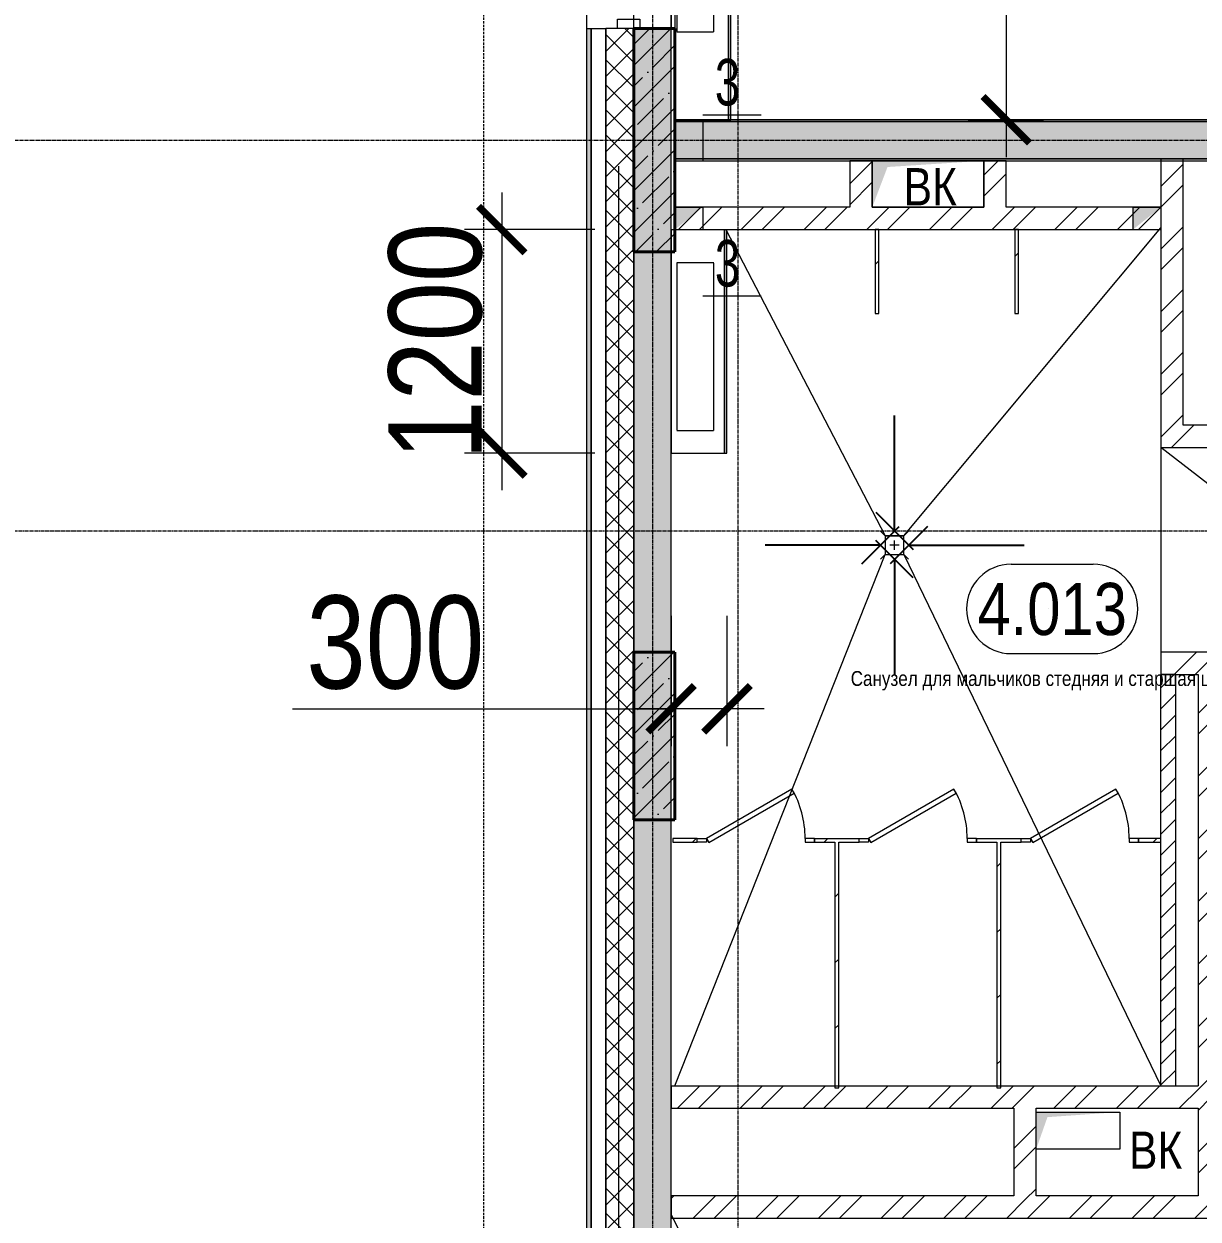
# Model space of a CAD drawing. Header units: millimetres. Extents: x -231292 to 573618, y -153144 to 564035.
# Drawn here: x 92653 to 98959, y 381707 to 388127 of the extents above; entities that cross this region are included whole.
import ezdxf
from ezdxf.enums import TextEntityAlignment as Align

# ---------------------------------------------------------------- set-up
doc = ezdxf.new("R2010")
doc.units = ezdxf.units.MM
for name, pattern in [('CENTER2', [28.575, 19.05, -3.175, 3.175, -3.175]), ('DASHED', [19.05, 12.7, -6.35]), ('HIDDEN2', [4.7625, 3.175, -1.5875])]:
    doc.linetypes.add(name, pattern=pattern)
doc.layers.get('0').update_dxf_attribs({"color": 250})
doc.layers.get('Defpoints').update_dxf_attribs({"color": 250})
for name, color, linetype, lineweight in [('A-Wall_Материал_Газоблок_Контур', 250, 'Continuous', 0), ('АР_Area', 250, 'Continuous', 5), ('АР_Колонны', 250, 'Continuous', 35), ('АР_Мебель', 250, 'Continuous', 5), ('АР_Окна', 250, 'Continuous', 5), ('АР_Отв. марка', 250, 'Continuous', 9), ('АР_Отопительные приборы', 250, 'HIDDEN2', 0), ('АР_Размеры обшивки', 250, 'Continuous', 5), ('АР_Стены ГКЛ', 250, 'Continuous', 15), ('АР_Стены ЖБ', 250, 'Continuous', 35), ('АР_Стены кирпич', 250, 'Continuous', 20), ('АР_Стены ПЕНОблок', 250, 'Continuous', 20), ('АР_Тонкая', 250, 'Continuous', 5), ('АР_Утеплитель', 250, 'Continuous', 0), ('АР_Штриховка', 250, 'Continuous', 0), ('ВК_Шахты', 5, 'Continuous', 9), ('Двери кабины', 250, 'Continuous', 0), ('Зашивка радиаторов тип 1 (фанера и МДФ)', 250, 'Continuous', 0), ('Зашивка радиаторов тип 9 (до потолка_ облиц плитка)', 250, 'Continuous', 0), ('КМ_Фахверки', 250, 'Continuous', 80), ('ОВ_Отопление', 250, 'Continuous', 0), ('РД_Оси_100', 250, 'Continuous', 0), ('РД_Разуклонка к трапам', 124, 'Continuous', 0)]:
    doc.layers.add(name, color=color, linetype=linetype, lineweight=lineweight)
doc.layers.add('АР_Делит', color=250, linetype='Continuous', lineweight=0, plot=False)
doc.styles.add('Arial0', font='arial.ttf')
doc.styles.add('style1', font='ARIALN.TTF')
doc.dimstyles.new('Dim200_ареал', dxfattribs={"dimscale": 100, "dimtxt": 5, "dimasz": 2.5, "dimexe": 2, "dimexo": 2, "dimgap": 1, "dimtad": 1, "dimzin": 12, "dimdsep": 46, "dimtxsty": 'style1', "dimblk": 'ARCHTICK', "dimcen": 3, "dimdle": 2, "dimclrd": 256, "dimclre": 256, "dimaunit": 1, "dimadec": 0, "dimazin": 3, "dimtfac": 1, "dimtmove": 1, "dimatfit": 3, "dimldrblk": 'OPEN30', "dimfxl": 5, "dimfxlon": 1, "dimtolj": 1, "dimtzin": 0, "dimlwd": 9, "dimlwe": 9, "dimarcsym": 0})
doc.dimstyles.new('scale_100', dxfattribs={"dimtxt": 200, "dimasz": 125, "dimexe": 60, "dimexo": 100, "dimgap": 30, "dimtad": 1, "dimdec": 0, "dimdsep": 46, "dimtxsty": 'style1', "dimblk": 'OBLIQUE', "dimcen": 150, "dimdle": 60, "dimclrd": 256, "dimclre": 256, "dimclrt": 256, "dimadec": 0, "dimazin": 0, "dimtfac": 1, "dimtdec": 0, "dimtmove": 1, "dimatfit": 3, "dimldrblk": 'OBLIQUE', "dimfxl": 1, "dimtolj": 1, "dimtzin": 0, "dimarcsym": 0})
pattern_1 = [(45, (50428.77, 366201.75), (-168.3798, 168.3798), []), (45, (50541.02, 366201.75), (-168.3798, 168.3798), [])]
pattern_2 = [(45, (50428.77, 366201.75), (-168.3798, 168.3798), []), (45, (50541.02, 366201.75), (-168.3798, 168.3798), [])]
pattern_3 = [(45, (50428.77, 366201.75), (-168.3798, 168.3798), []), (45, (50541.02, 366201.75), (-168.3798, 168.3798), [])]
pattern_4 = [(45, (50428.77, 366201.75), (-112.2532, 112.2532), []), (45, (50541.02, 366201.75), (-112.2532, 112.2532), [198.4375, -39.6875, 0, -39.6875])]
pattern_5 = [(45, (50428.77, 366201.75), (-176.7767, 176.7767), [])]

# ---------------------------------------------------------------- blocks, each defined once
blk = doc.blocks.new('otv')
at = {"linetype": 'Continuous'}
blk.add_lwpolyline([(0, -1), (0, 0), (1, 0), (1, -1)], close=True, dxfattribs=at)
blk.add_solid([(0, -1), (0, 0), (0.135, -0.137), (1, 0)], dxfattribs=at)
blk = doc.blocks.new('СОШ_2200_АР_ОСИ_М100_28.05.24')
at = {"layer": 'АР_Делит', "color": 5, "linetype": 'DASHED'}
blk.add_lwpolyline([(114955, 135155), (114955, -355), (93595.036, -355), (93595.036, 13855), (94145, 13855), (94145, 68320), (66055, 68320), (66055, 13857.73), (83455, 13857.73), (83455, -355), (45245, -355), (45245, 13145), (44695, 13145), (44695, 26755), (45245, 26755), (45245, 68320), (20455, 68320), (20455, 26755), (27955, 26755), (27955, 13145), (-355, 13145), (-355, 100855), (37145, 100855), (37145, 129155)], dxfattribs=at)
at = {"layer": 'РД_Оси_100', "linetype": 'CENTER2'}
blk.add_line((71363.995, 19200), (33000, 19200), dxfattribs=at)
for points in [[(45530, 139938.679), (45600, 139538.679), (45600, -6163.457)], [(46060, -6163.105), (46060, 139538.679), (46130, 139938.679)], [(33000, 21300), (71363.995, 21300)]]:
    blk.add_lwpolyline(points, dxfattribs=at)
blk = doc.blocks.new('_Oblique')
at = {"color": 0, "linetype": 'ByBlock', "lineweight": -2}
blk.add_line((-0.5, -0.5), (0.5, 0.5), dxfattribs=at)
blk = doc.blocks.new('A$Cd7e03b91')
at = {"layer": 'РД_Разуклонка к трапам', "lineweight": 0}
for p, q in [((-100, 100), (-150, 150)), ((100, 100), (150, 150)), ((-50, 0), (50, 0)), ((0, -50), (0, 50)), ((-100, -100), (-150, -150)), ((100, -100), (150, -150))]:
    blk.add_line(p, q, dxfattribs=at)
blk.add_lwpolyline([(-100, 100), (100, 100), (100, -100), (-100, -100), (-100, 100)], dxfattribs=at)
blk.add_lwpolyline([(-100, 100), (100, 100), (100, -100), (-100, -100), (-100, 100)], dxfattribs=at)
blk = doc.blocks.new('Bottom_R_900')
at = {"layer": 'АР_Отопительные приборы'}
blk.add_lwpolyline([(-450, -100), (450, -100), (450, 100), (-450, 100)], close=True, dxfattribs=at)
blk = doc.blocks.new('Bottom_R_1600')
at = {"layer": 'АР_Отопительные приборы'}
blk.add_lwpolyline([(-800, -100), (800, -100), (800, 100), (-800, 100)], close=True, dxfattribs=at)
blk = doc.blocks.new('_ArchTick')
at = {"color": 0, "linetype": 'ByBlock', "const_width": 0.15}
blk.add_lwpolyline([(-0.5, -0.5), (0.5, 0.5)], dxfattribs=at)
blk = doc.blocks.new('*D861')
at = {"layer": 'Defpoints', "color": 0, "transparency": 16777216}
for p in [(97515.8, 398702.2), (97523.3, 387611.8), (97928.8, 387611.8)]:
    blk.add_point(p, dxfattribs=at)
at = {"layer": 'АР_Размеры обшивки', "lineweight": 9, "transparency": 16777216}
for p, q in [((97928.8, 398902.2), (97928.8, 387411.8)), ((97715.8, 398702.2), (98128.8, 398702.2)), ((97723.3, 387611.8), (98128.8, 387611.8))]:
    blk.add_line(p, q, dxfattribs=at)
at = {"layer": 'АР_Размеры обшивки', "lineweight": 9, "transparency": 16777216, "xscale": 250, "yscale": 250, "zscale": 250}
for p, rotation in [((97928.8, 398702.2), 90), ((97928.8, 387611.8), 270)]:
    blk.add_blockref('_ArchTick', p, dxfattribs=dict(at, rotation=rotation))
at = {"layer": 'АР_Размеры обшивки', "color": 0, "transparency": 16777216, "insert": (97573.5, 393157), "char_height": 500, "attachment_point": 5, "rotation": 90, "style": 'style1'}
blk.add_mtext('\\A1;11090', dxfattribs=at)
blk = doc.blocks.new('_Open30')
at = {"color": 0, "linetype": 'ByBlock', "lineweight": -2}
for p, q in [((-1, 0.268), (0, 0)), ((0, 0), (-1, -0.268)), ((0, 0), (-1, 0))]:
    blk.add_line(p, q, dxfattribs=at)
blk = doc.blocks.new('*D770')
at = {"layer": 'Defpoints', "color": 0, "transparency": 16777216}
for p in [(96428.8, 387021.8), (95219.8, 385821.8), (96428.8, 385821.8)]:
    blk.add_point(p, dxfattribs=at)
at = {"layer": 'АР_Размеры обшивки', "lineweight": 9, "transparency": 16777216}
for p, q in [((95219.8, 387221.8), (95219.8, 385621.8)), ((95719.8, 387021.8), (95019.8, 387021.8)), ((95719.8, 385821.8), (95019.8, 385821.8))]:
    blk.add_line(p, q, dxfattribs=at)
at = {"layer": 'АР_Размеры обшивки', "lineweight": 9, "transparency": 16777216, "xscale": 250, "yscale": 250, "zscale": 250}
for p, rotation in [((95219.8, 387021.8), 90), ((95219.8, 385821.8), 270)]:
    blk.add_blockref('_ArchTick', p, dxfattribs=dict(at, rotation=rotation))
at = {"layer": 'АР_Размеры обшивки', "color": 0, "transparency": 16777216, "insert": (94864.5, 386421.8), "char_height": 500, "attachment_point": 5, "rotation": 90, "style": 'style1'}
blk.add_mtext('\\A1;1200', dxfattribs=at)
blk = doc.blocks.new('*D771')
at = {"layer": 'Defpoints', "color": 0, "transparency": 16777216}
for p in [(96128.8, 385821.8), (96428.8, 385821.8), (96128.8, 384447.7)]:
    blk.add_point(p, dxfattribs=at)
at = {"layer": 'АР_Размеры обшивки', "lineweight": 9, "transparency": 16777216}
for p, q in [((96128.8, 384947.7), (96128.8, 384247.7)), ((96428.8, 384947.7), (96428.8, 384247.7)), ((94095.7, 384447.7), (96128.8, 384447.7)), ((96628.8, 384447.7), (95928.8, 384447.7))]:
    blk.add_line(p, q, dxfattribs=at)
at = {"layer": 'АР_Размеры обшивки', "lineweight": 9, "transparency": 16777216, "xscale": 250, "yscale": 250, "zscale": 250, "rotation": 180}
blk.add_blockref('_ArchTick', (96128.8, 384447.7), dxfattribs=at)
at = {"layer": 'АР_Размеры обшивки', "lineweight": 9, "transparency": 16777216, "xscale": 250, "yscale": 250, "zscale": 250}
blk.add_blockref('_ArchTick', (96428.8, 384447.7), dxfattribs=at)
at = {"layer": 'АР_Размеры обшивки', "color": 0, "transparency": 16777216, "insert": (94647.8, 384803), "char_height": 500, "attachment_point": 5, "style": 'style1'}
blk.add_mtext('\\A1;300', dxfattribs=at)
blk = doc.blocks.new('MOK-МаркаПом_овал_ареал')
for p, q in [((-2.75, 3), (2.75, 3)), ((-2.75, -3), (2.75, -3))]:
    blk.add_line(p, q)
for centre, radius, start, end in [((-2.75, 0), 3, 90, 270), ((2.75, 0), 3, 270, 90), ((-3.75, 0), 3.5, 0, 0.00095)]:
    blk.add_arc(centre, radius, start, end)
at = {"color": 0, "style": 'style1'}
blk.add_attdef('АР-ПОМЕЩЕНИЕ:НОМЕР', text='', height=3.5, dxfattribs=at).set_placement((0, 0), align=Align.MIDDLE)
at = {"layer": 'Defpoints', "color": 2, "style": 'style1'}
blk.add_attdef('АР-ПОМЕЩЕНИЕ:НАИМЕНОВАНИЕ', text='', height=1, dxfattribs=at).set_placement((-0.094, -4.814), align=Align.MIDDLE)
blk = doc.blocks.new('MOK-МаркаПроема инж.')
blk.add_line((-1.328, -1.754), (1.802, -1.754))
at = {"color": 0, "style": 'Arial0', "width": 0.7}
blk.add_attdef('АР-ПРОЕМ:Коробка', text='', height=2.5, dxfattribs=at).set_placement((0, 0), align=Align.MIDDLE)

msp = doc.modelspace()

# ---------------------------------------------------------------- hatches: boundary and pattern name
at = {"layer": 'АР_Штриховка', "linetype": 'Continuous', "lineweight": 0}
h = msp.add_hatch(dxfattribs=at)
h.set_pattern_fill('_U', color=256, style=0, pattern_type=0)
h.set_pattern_definition([(360, (50428.7677, 366201.7525), (-1e-16, 1), [])])
h.paths.add_polyline_path([(95673.768, 365846.753), (95698.768, 365871.753), (95698.768, 375901.753), (95673.768, 375901.753)], flags=0)
h.paths.add_polyline_path([(95673.768, 377701.753), (95698.768, 377701.753), (95698.768, 388101.752), (95673.768, 388101.752)], flags=0)
h.paths.add_polyline_path([(95673.768, 391401.752), (95698.768, 391401.752), (95698.768, 393201.753), (95673.768, 393201.753)], flags=0)
h.paths.add_polyline_path([(95673.768, 394401.753), (95698.768, 394401.753), (95698.768, 395301.753), (95673.768, 395301.753)], flags=0)
h.paths.add_polyline_path([(95673.768, 398601.753), (95698.768, 398601.753), (95698.768, 399501.753), (95673.768, 399501.753)], flags=0)
h.paths.add_polyline_path([(95673.768, 400701.753), (95698.768, 400701.753), (95698.768, 401601.753), (95673.768, 401601.753)], flags=0)
h.paths.add_polyline_path([(95673.768, 402801.753), (95698.768, 402801.753), (95698.768, 404001.753), (95673.768, 404001.753)], flags=0)
h.paths.add_polyline_path([(95673.768, 407301.753), (95698.768, 407301.753), (95698.768, 408201.753), (95673.768, 408201.753)], flags=0)
h.paths.add_polyline_path([(95673.768, 409401.753), (95698.768, 409401.753), (95698.768, 410301.753), (95673.768, 410301.753)], flags=0)
h.paths.add_polyline_path([(95673.768, 411501.753), (95698.768, 411501.753), (95698.768, 412701.753), (95673.768, 412701.753)], flags=0)
h.paths.add_polyline_path([(95673.768, 416001.753), (95698.768, 416001.753), (95698.768, 416901.753), (95673.768, 416901.753)], flags=0)
h.paths.add_polyline_path([(95673.768, 418101.753), (95698.768, 418101.753), (95698.768, 419001.753), (95673.768, 419001.753)], flags=0)
h.paths.add_polyline_path([(95673.768, 420201.753), (95698.768, 420201.753), (95698.768, 421001.753), (95673.768, 421001.753)], flags=0)
h = msp.add_hatch(dxfattribs=at)
h.set_pattern_fill('ANSI37', color=256, scale=30, style=0)
h.set_pattern_definition([(45, (50428.77, 366201.75), (-67.35192, 67.35192), []), (135, (50428.77, 366201.75), (-67.35192, -67.35192), [])])
h.paths.add_polyline_path([(95778.768, 365951.753), (95928.768, 366101.753), (95928.768, 375901.753), (95778.768, 375901.753)], flags=0)
h.paths.add_polyline_path([(95778.768, 377701.753), (95928.768, 377701.753), (95928.768, 388101.752), (95778.768, 388101.752)], flags=0)
h.paths.add_polyline_path([(95778.768, 391401.752), (95928.768, 391401.752), (95928.768, 393201.753), (95778.768, 393201.753)], flags=0)
h.paths.add_polyline_path([(95778.768, 394401.753), (95928.768, 394401.753), (95928.768, 395301.753), (95778.768, 395301.753)], flags=0)
h.paths.add_polyline_path([(95778.768, 398601.753), (95928.768, 398601.753), (95928.768, 399501.753), (95778.768, 399501.753)], flags=0)
h.paths.add_polyline_path([(95778.768, 400701.753), (95928.768, 400701.753), (95928.768, 401601.753), (95778.768, 401601.753)], flags=0)
h.paths.add_polyline_path([(95778.768, 402801.753), (95928.768, 402801.753), (95928.768, 404001.753), (95778.768, 404001.753)], flags=0)
h.paths.add_polyline_path([(95778.768, 407301.753), (95928.768, 407301.753), (95928.768, 408201.753), (95778.768, 408201.753)], flags=0)
h.paths.add_polyline_path([(95778.768, 409401.753), (95928.768, 409401.753), (95928.768, 410301.753), (95778.768, 410301.753)], flags=0)
h.paths.add_polyline_path([(95778.768, 411501.753), (95928.768, 411501.753), (95928.768, 412701.753), (95778.768, 412701.753)], flags=0)
h.paths.add_polyline_path([(95778.768, 416001.753), (95928.768, 416001.753), (95928.768, 416901.753), (95778.768, 416901.753)], flags=0)
h.paths.add_polyline_path([(95778.768, 418101.753), (95928.768, 418101.753), (95928.768, 419001.753), (95778.768, 419001.753)], flags=0)
h.paths.add_polyline_path([(95778.768, 420201.753), (95928.768, 420201.753), (95928.768, 421001.753), (95778.768, 421001.753)], flags=0)
h = msp.add_hatch(dxfattribs=at)
h.set_pattern_fill('AR-CONC', color=256, style=0)
h.set_pattern_definition([(50, (50428.77, 366201.75), (182.18467, -15.9391), [19.05, -209.55]), (355, (50428.77, 366201.75), (-35.2434, 191.05685), [15.24, -167.6406]), (100.45144, (50443.95, 366200.42), (146.94125, 175.11775), [16.19, -178.09024]), (46.1842, (50428.77, 366252.55), (271.07904, -42.0423), [28.575, -314.325]), (96.63556, (50451.36, 366249.05), (237.4041, 247.4261), [24.285, -267.1356]), (351.18415, (50428.77, 366252.55), (237.4041, 247.4261), [22.86, -251.4597]), (21, (50454.17, 366239.85), (151.6144, -102.2652), [19.05, -209.55]), (326, (50454.17, 366239.85), (61.80203, 184.18797), [15.24, -167.64]), (71.45144, (50466.8, 366231.33), (213.4164, 81.92277), [16.19, -178.08994]), (37.5, (50428.77, 366201.75), (3.088603, 84.55504), [0, -165.608, 0, -170.18, 0, -168.275]), (7.5, (50428.77, 366201.75), (66.81966, 100.18057), [0, -97.028, 0, -161.798, 0, -64.135]), (327.5, (50372.126, 366201.75), (135.590595, -5.728744), [0, -63.5, 0, -198.12, 0, -262.89]), (317.5, (50346.73, 366201.75), (148.12918, 25.4265), [0, -82.55, 0, -131.572, 0, -186.69])])
h.paths.add_polyline_path([(95928.768, 366101.753), (96128.768, 366301.753), (96128.768, 375901.753), (95928.768, 375901.753)], flags=0)
h.paths.add_polyline_path([(95928.768, 377701.753), (96128.768, 377701.753), (96128.768, 388101.752), (95928.768, 388101.752)], flags=0)
h.paths.add_polyline_path([(95928.768, 391401.752), (96128.768, 391401.752), (96128.768, 393201.753), (95928.768, 393201.753)], flags=0)
h.paths.add_polyline_path([(95928.768, 394401.753), (96128.768, 394401.753), (96128.768, 395301.753), (95928.768, 395301.753)], flags=0)
h.paths.add_polyline_path([(95928.768, 398601.753), (96128.768, 398601.753), (96128.768, 399501.753), (95928.768, 399501.753)], flags=0)
h.paths.add_polyline_path([(95928.768, 400701.753), (96128.768, 400701.753), (96128.768, 401601.753), (95928.768, 401601.753)], flags=0)
h.paths.add_polyline_path([(95928.768, 402801.753), (96128.768, 402801.753), (96128.768, 404001.753), (95928.768, 404001.753)], flags=0)
h.paths.add_polyline_path([(95928.768, 407301.753), (96128.768, 407301.753), (96128.768, 408201.753), (95928.768, 408201.753)], flags=0)
h.paths.add_polyline_path([(95928.768, 409401.753), (96128.768, 409401.753), (96128.768, 410301.753), (95928.768, 410301.753)], flags=0)
h.paths.add_polyline_path([(95928.768, 411501.753), (96128.768, 411501.753), (96128.768, 412701.753), (95928.768, 412701.753)], flags=0)
h.paths.add_polyline_path([(95928.768, 416001.753), (96128.768, 416001.753), (96128.768, 416901.753), (95928.768, 416901.753)], flags=0)
h.paths.add_polyline_path([(95928.768, 418101.753), (96128.768, 418101.753), (96128.768, 419001.753), (95928.768, 419001.753)], flags=0)
h.paths.add_polyline_path([(95928.768, 420201.753), (96128.768, 420201.753), (96128.768, 421001.753), (95928.768, 421001.753)], flags=0)
at = {"layer": 'АР_Штриховка', "linetype": 'Continuous', "lineweight": 5}
h = msp.add_hatch(dxfattribs=at)
h.set_pattern_fill('ANSI35', color=256, scale=25, style=0)
h.set_pattern_definition(pattern_4)
h.paths.add_polyline_path([(95928.768, 386901.752), (96148.768, 386901.752), (96148.768, 388101.752), (95928.768, 388101.752)], flags=0)
at = {"layer": 'АР_Штриховка', "linetype": 'Continuous', "lineweight": 0}
h = msp.add_hatch(dxfattribs=at)
h.set_pattern_fill('AR-CONC', color=256, angle=-315, style=0)
h.set_pattern_definition([(95, (50428.77, 366201.75), (140.09465, 117.55338), [19.05, -209.55]), (40, (50428.77, 366201.75), (-160.01845, 110.1767), [15.24, -167.6406]), (145.45144, (50440.44, 366211.55), (-19.9238, 227.7301), [16.19, -178.09024]), (91.1842, (50392.85, 366237.67), (221.4102, 161.9534), [28.575, -314.325]), (141.63556, (50411.3, 366251.17), (-7.0866, 342.8268), [24.285, -267.1356]), (36.18415, (50392.85, 366237.67), (-7.0866, 342.8268), [22.86, -251.4597]), (66, (50419.79, 366246.65), (179.51998, 34.89515), [19.05, -209.55]), (11, (50419.79, 366246.65), (-86.5399, 173.9412), [15.24, -167.64]), (116.45145, (50434.75, 366249.56), (92.98005, 208.83634), [16.19, -178.08994]), (82.5, (50428.77, 366201.75), (-57.60547, 61.97341), [0, -165.608, 0, -170.18, 0, -168.275]), (52.5, (50428.77, 366201.75), (-23.58973, 118.087), [0, -97.028, 0, -161.798, 0, -64.135]), (12.5, (50388.716, 366161.7), (99.92786, 91.826196), [0, -63.5, 0, -198.12, 0, -262.89]), (2.5, (50370.76, 366143.74), (86.7639, 122.7224), [0, -82.55, 0, -131.572, 0, -186.69])])
h.paths.add_polyline_path([(102728.765, 387401.756), (102728.765, 387601.756), (96148.768, 387601.753), (96148.768, 387401.753)], flags=0)
h = msp.add_hatch(dxfattribs=at)
h.set_pattern_fill('ANSI32', color=256, scale=25, angle=-360, style=0)
h.set_pattern_definition(pattern_3)
h.paths.add_polyline_path([(97208.768, 387391.762), (97088.768, 387391.762), (97088.768, 387141.762), (97128.768, 387111.762), (97208.768, 387141.762)], flags=0)
h = msp.add_hatch(dxfattribs=at)
h.set_pattern_fill('ANSI32', color=256, scale=25, angle=-360, style=0)
h.set_pattern_definition([(45, (50428.77, 366201.75), (-168.3798, 168.3798), []), (45, (50541.02, 366201.75), (-168.3798, 168.3798), [])])
h.paths.add_polyline_path([(97928.768, 387391.762), (97808.768, 387391.762), (97808.768, 387141.762), (97848.768, 387111.762), (97928.768, 387141.762)], flags=0)
h = msp.add_hatch(dxfattribs=at)
h.set_pattern_fill('ANSI32', color=256, scale=25, angle=-360, style=0)
h.set_pattern_definition([(45, (50428.77, 366201.75), (-168.3798, 168.3798), []), (45, (50541.02, 366201.75), (-168.3798, 168.3798), [])])
h.paths.add_polyline_path([(98878.768, 387401.753), (98758.768, 387401.753), (98758.768, 387141.762), (98788.768, 387101.762), (98878.768, 387141.762)], flags=0)
h.paths.add_polyline_path([(98878.768, 387141.762), (98788.768, 387101.762), (98758.768, 387021.762), (98758.768, 385971.754), (98798.768, 385941.754), (98878.768, 385971.754)], flags=0)
h = msp.add_hatch(dxfattribs=at)
h.set_pattern_fill('ANSI32', color=256, scale=25, style=0)
h.set_pattern_definition(pattern_1)
h.paths.add_polyline_path([(98758.768, 387021.762), (98788.768, 387101.762), (98758.768, 387141.762), (97928.768, 387141.762), (97848.768, 387111.762), (97808.768, 387021.762)], flags=0)
h.paths.add_polyline_path([(97808.768, 387021.762), (97848.768, 387111.762), (97808.768, 387141.762), (97208.768, 387141.762), (97128.768, 387111.762), (97088.768, 387021.762)], flags=0)
h.paths.add_polyline_path([(97088.768, 387021.762), (97128.768, 387111.762), (97088.768, 387141.762), (96148.768, 387141.762), (96148.768, 387021.762)], flags=0)
h = msp.add_hatch(dxfattribs=at)
h.set_pattern_fill('_U', color=256, scale=250, angle=45, style=0, pattern_type=0)
h.set_pattern_definition([(45, (50428.77, 366201.75), (-176.7767, 176.7767), [])])
h.paths.add_polyline_path([(97223.768, 386571.763), (97243.768, 386571.763), (97243.768, 387021.763), (97223.768, 387021.763)], flags=0)
h = msp.add_hatch(dxfattribs=at)
h.set_pattern_fill('_U', color=256, scale=250, angle=-315, style=0, pattern_type=0)
h.set_pattern_definition(pattern_5)
h.paths.add_polyline_path([(97993.768, 387021.763), (97973.768, 387021.763), (97973.768, 386571.763), (97993.768, 386571.763)], flags=0)
h = msp.add_hatch(dxfattribs=at)
h.set_pattern_fill('ANSI32', color=256, scale=25, angle=-360, style=0)
h.set_pattern_definition([(45, (50428.77, 366201.75), (-168.3798, 168.3798), []), (45, (50541.02, 366201.75), (-168.3798, 168.3798), [])])
h.paths.add_polyline_path([(98758.768, 385971.754), (98758.768, 385851.754), (98798.768, 385941.754)], flags=0)
h.paths.add_polyline_path([(98878.768, 385971.754), (98798.768, 385941.754), (98758.768, 385851.754), (101158.768, 385851.754), (101118.768, 385941.754), (101038.768, 385971.754)], flags=0)
h.paths.add_polyline_path([(101158.768, 385971.754), (101118.768, 385941.754), (101158.768, 385851.754), (101528.768, 385851.754), (101408.768, 385971.754)], flags=0)
at = {"layer": 'АР_Штриховка', "linetype": 'Continuous', "lineweight": 5}
h = msp.add_hatch(dxfattribs=at)
h.set_pattern_fill('ANSI35', color=256, scale=25, style=0)
h.set_pattern_definition(pattern_4)
h.paths.add_polyline_path([(95928.768, 383851.753), (96148.768, 383851.753), (96148.768, 384751.753), (95928.768, 384751.753)], flags=0)
at = {"layer": 'АР_Штриховка', "linetype": 'Continuous', "lineweight": 0}
h = msp.add_hatch(dxfattribs=at)
h.set_pattern_fill('ANSI32', color=256, scale=25, style=0)
h.set_pattern_definition(pattern_2)
h.paths.add_polyline_path([(98758.767, 384751.753), (98758.767, 384631.753), (98958.768, 384631.753), (99078.768, 384751.753)], flags=0)
h = msp.add_hatch(dxfattribs=at)
h.set_pattern_fill('ANSI32', color=256, scale=25, angle=-360, style=0)
h.set_pattern_definition(pattern_3)
h.paths.add_polyline_path([(99078.768, 382301.753), (99018.768, 382361.753), (98958.768, 382301.753), (98958.768, 381831.753), (98998.768, 381801.753), (99078.768, 381831.753)], flags=0)
h.paths.add_polyline_path([(99078.768, 384751.753), (98958.768, 384631.753), (98958.768, 382421.753), (99018.768, 382361.753), (99078.768, 382421.753)], flags=0)
at = {"layer": 'АР_Штриховка', "linetype": 'Continuous', "lineweight": 0, "ltscale": 0.5}
h = msp.add_hatch(dxfattribs=at)
h.set_pattern_fill('ANSI31', color=256, scale=25, angle=-360, style=0)
h.set_pattern_definition([(45, (50428.77, 366201.75), (-56.1266, 56.1266), [])])
h.paths.add_polyline_path([(98838.767, 384631.753), (98758.767, 384631.753), (98758.767, 383731.758), (98838.767, 383731.758)], flags=0)
h.paths.add_polyline_path([(98838.767, 383731.758), (98758.767, 383731.758), (98758.767, 382421.753), (98838.767, 382421.753)], flags=0)
at = {"layer": 'АР_Штриховка', "linetype": 'Continuous', "lineweight": 0}
h = msp.add_hatch(dxfattribs=at)
h.set_pattern_fill('_U', color=256, scale=250, angle=45, style=0, pattern_type=0)
h.set_pattern_definition(pattern_5)
h.paths.add_polyline_path([(96138.753, 383751.758), (96138.753, 383731.758), (96268.768, 383731.758), (96268.768, 383751.758)], flags=0)
h.paths.add_polyline_path([(96898.768, 383751.758), (96898.768, 383731.758), (97008.768, 383731.758), (97015.435, 383736.758), (97008.768, 383751.758)], flags=0)
h.paths.add_polyline_path([(97008.768, 383751.758), (97015.435, 383736.758), (97028.768, 383731.758), (97138.768, 383731.758), (97138.768, 383751.758)], flags=0)
h.paths.add_polyline_path([(97768.768, 383751.758), (97768.768, 383731.758), (97878.768, 383731.758), (97885.435, 383736.758), (97878.768, 383751.758)], flags=0)
h.paths.add_polyline_path([(97878.768, 383751.758), (97885.435, 383736.758), (97898.768, 383731.758), (98008.768, 383731.758), (98008.768, 383751.758)], flags=0)
h.paths.add_polyline_path([(98638.768, 383751.758), (98638.768, 383731.758), (98758.767, 383731.758), (98758.767, 383751.758)], flags=0)
h = msp.add_hatch(dxfattribs=at)
h.set_pattern_fill('_U', color=256, scale=250, angle=-315, style=0, pattern_type=0)
h.set_pattern_definition(pattern_5)
h.paths.add_polyline_path([(97028.768, 383731.758), (97015.435, 383736.758), (97008.768, 383731.758), (97008.768, 382411.758), (97028.768, 382411.758)], flags=0)
h = msp.add_hatch(dxfattribs=at)
h.set_pattern_fill('_U', color=256, scale=250, angle=-315, style=0, pattern_type=0)
h.set_pattern_definition(pattern_5)
h.paths.add_polyline_path([(97898.768, 383731.758), (97885.435, 383736.758), (97878.768, 383731.758), (97878.768, 382411.758), (97898.768, 382411.758)], flags=0)
h = msp.add_hatch(dxfattribs=at)
h.set_pattern_fill('ANSI32', color=256, scale=25, style=0)
h.set_pattern_definition(pattern_2)
h.paths.add_polyline_path([(99078.768, 382421.753), (99018.768, 382361.753), (99078.768, 382301.753), (100638.768, 382301.753), (100668.768, 382341.753), (100638.767, 382421.753)], flags=0)
h.paths.add_polyline_path([(96128.768, 382421.753), (96128.768, 382301.753), (97969.093, 382301.753), (98049.093, 382331.753), (98089.093, 382421.753)], flags=0)
h.paths.add_polyline_path([(98089.093, 382421.753), (98049.093, 382331.753), (98089.093, 382301.753), (98958.768, 382301.753), (99018.768, 382361.753), (98958.768, 382421.753)], flags=0)
h = msp.add_hatch(dxfattribs=at)
h.set_pattern_fill('ANSI32', color=256, scale=25, style=0)
h.set_pattern_definition([(45, (50428.77, 366201.75), (-168.3798, 168.3798), []), (45, (50541.02, 366201.75), (-168.3798, 168.3798), [])])
h.paths.add_polyline_path([(97969.093, 381831.753), (98049.093, 381801.753), (98089.093, 381831.753), (98089.093, 382301.753), (98049.093, 382331.753), (97969.093, 382301.753)], flags=0)
h = msp.add_hatch(dxfattribs=at)
h.set_pattern_fill('ANSI32', color=256, scale=25, style=0)
h.set_pattern_definition(pattern_1)
h.paths.add_polyline_path([(103728.768, 381711.753), (103728.768, 381831.753), (101478.768, 381831.753), (101438.768, 381801.753), (101478.768, 381711.753)], flags=0)
h.paths.add_polyline_path([(101478.768, 381711.753), (101438.768, 381801.753), (101358.768, 381831.753), (100758.768, 381831.753), (100718.768, 381801.753), (100758.768, 381711.753)], flags=0)
h.paths.add_polyline_path([(100758.768, 381711.753), (100718.768, 381801.753), (100638.768, 381831.753), (99908.768, 381831.753), (99948.768, 381741.753), (100028.768, 381711.753)], flags=0)
h.paths.add_polyline_path([(99908.768, 381711.753), (99948.768, 381741.753), (99908.768, 381831.753), (99078.768, 381831.753), (98998.768, 381801.753), (98958.768, 381711.753)], flags=0)
h.paths.add_polyline_path([(98958.768, 381711.753), (98998.768, 381801.753), (98958.768, 381831.753), (98089.093, 381831.753), (98049.093, 381801.753), (98089.093, 381711.753)], flags=0)
h.paths.add_polyline_path([(98089.093, 381711.753), (98049.093, 381801.753), (97969.093, 381831.753), (96128.768, 381831.753), (96128.768, 381711.753)], flags=0)
at = {"layer": 'ОВ_Отопление', "linetype": 'Continuous', "lineweight": 5}
for points in [[(96298.768, 387611.753), (96148.768, 387611.753), (96223.768, 387501.753)], [(96148.768, 387611.753), (96148.768, 387391.753), (96223.768, 387501.753)], [(96298.768, 387141.762), (96148.768, 387141.762), (96223.768, 387081.762)], [(96148.768, 387141.762), (96148.768, 387021.762), (96223.768, 387081.762)], [(98758.768, 387141.762), (98608.768, 387141.762), (98683.768, 387081.762)], [(98608.768, 387141.762), (98608.768, 387021.762), (98683.768, 387081.762)]]:
    msp.add_hatch(color=256, dxfattribs=at).paths.add_polyline_path(points, flags=0)

# ---------------------------------------------------------------- linework, layer by layer
at = {"layer": 'A-Wall_Материал_Газоблок_Контур', "linetype": 'Continuous', "lineweight": 0}
for p, q in [((95673.768, 391401.752), (95673.768, 388101.752)), ((96128.768, 388101.752), (96128.768, 391401.752))]:
    msp.add_line(p, q, dxfattribs=at)
at = {"layer": 'АР_Колонны', "linetype": 'HIDDEN2', "lineweight": 25}
for p, q in [((95928.768, 388101.752), (96148.768, 388101.752)), ((95928.768, 386901.752), (95928.768, 388101.752)), ((96148.768, 388101.752), (96148.768, 386901.752)), ((96148.768, 386901.752), (95928.768, 386901.752)), ((95928.768, 384751.753), (96148.768, 384751.753)), ((95928.768, 383851.753), (95928.768, 384751.753)), ((96148.768, 384751.753), (96148.768, 383851.753)), ((96148.768, 383851.753), (95928.768, 383851.753))]:
    msp.add_line(p, q, dxfattribs=at)
at = {"layer": 'АР_Колонны', "linetype": 'Continuous', "lineweight": 35}
for p, q in [((96148.768, 388101.752), (95928.768, 388101.752)), ((95928.768, 388101.752), (95928.768, 386901.752)), ((96148.768, 386901.752), (96148.768, 388101.752)), ((95928.768, 386901.752), (96148.768, 386901.752)), ((96148.768, 384751.753), (95928.768, 384751.753)), ((95928.768, 384751.753), (95928.768, 383851.753)), ((96148.768, 383851.753), (96148.768, 384751.753)), ((95928.768, 383851.753), (96148.768, 383851.753))]:
    msp.add_line(p, q, dxfattribs=at)
at = {"layer": 'АР_Мебель'}
msp.add_line((95848.768, 378053.19), (95848.768, 387361.706), dxfattribs=at)
at = {"layer": 'АР_Окна', "linetype": 'Continuous', "lineweight": 5}
for p, q in [((95673.768, 391401.752), (95673.768, 388101.752)), ((96128.768, 391401.752), (96128.768, 388101.752))]:
    msp.add_line(p, q, dxfattribs=at)
msp.add_lwpolyline([(95961.268, 388151.752), (95961.268, 388101.752), (95841.268, 388101.752), (95841.268, 388151.752)], close=True, dxfattribs=at)
at = {"layer": 'АР_Стены ГКЛ', "linetype": 'Continuous', "lineweight": 15}
for p, q in [((97243.768, 387021.763), (97223.768, 387021.763)), ((97223.768, 387021.763), (97223.768, 386571.763)), ((97243.768, 386571.763), (97243.768, 387021.763)), ((97993.768, 387021.763), (97973.768, 387021.763)), ((97973.768, 387021.763), (97973.768, 386571.763)), ((97993.768, 386571.763), (97993.768, 387021.763)), ((97223.768, 386571.763), (97243.768, 386571.763)), ((97973.768, 386571.763), (97993.768, 386571.763)), ((96138.753, 383751.758), (96138.753, 383731.758)), ((96268.768, 383751.758), (96138.753, 383751.758)), ((96138.753, 383731.758), (96268.768, 383731.758)), ((96268.768, 383731.758), (96268.768, 383751.758)), ((96898.768, 383751.758), (97138.768, 383751.758)), ((96898.768, 383751.758), (96898.768, 383731.758)), ((96898.768, 383731.758), (97008.768, 383731.758)), ((97008.768, 383731.758), (97008.768, 382411.758)), ((97028.768, 382411.758), (97028.768, 383731.758)), ((97028.768, 383731.758), (97138.768, 383731.758)), ((97138.768, 383731.758), (97138.768, 383751.758)), ((97768.768, 383751.758), (98008.768, 383751.758)), ((97768.768, 383751.758), (97768.768, 383731.758)), ((97768.768, 383731.758), (97878.768, 383731.758)), ((97878.768, 383731.758), (97878.768, 382411.758)), ((97898.768, 382411.758), (97898.768, 383731.758)), ((97898.768, 383731.758), (98008.768, 383731.758)), ((98008.768, 383731.758), (98008.768, 383751.758)), ((98638.768, 383751.758), (98638.768, 383731.758)), ((98758.767, 383751.758), (98638.768, 383751.758)), ((98638.768, 383731.758), (98758.767, 383731.758)), ((98758.767, 383731.758), (98758.767, 383751.758)), ((97008.768, 382411.758), (97028.768, 382411.758)), ((97878.768, 382411.758), (97898.768, 382411.758))]:
    msp.add_line(p, q, dxfattribs=at)
at = {"layer": 'АР_Стены ЖБ', "linetype": 'Continuous', "lineweight": 40}
for p, q in [((96148.768, 388101.752), (95928.768, 388101.752)), ((95928.768, 388101.752), (95928.768, 386901.752)), ((96148.768, 386901.752), (96148.768, 388101.752)), ((95928.768, 386901.752), (96148.768, 386901.752)), ((96148.768, 384751.753), (95928.768, 384751.753)), ((95928.768, 384751.753), (95928.768, 383851.753)), ((96148.768, 383851.753), (96148.768, 384751.753)), ((95928.768, 383851.753), (96148.768, 383851.753))]:
    msp.add_line(p, q, dxfattribs=at)
at = {"layer": 'АР_Стены кирпич', "linetype": 'Continuous', "lineweight": 20}
for p, q in [((97208.768, 387391.762), (97088.768, 387391.762)), ((97088.768, 387391.762), (97088.768, 387141.762)), ((97208.768, 387141.762), (97208.768, 387391.762)), ((97928.768, 387391.762), (97808.768, 387391.762)), ((97808.768, 387391.762), (97808.768, 387141.762)), ((97928.768, 387141.762), (97928.768, 387391.762)), ((98878.768, 387401.753), (98758.768, 387401.753)), ((98758.768, 387401.753), (98758.768, 387141.762)), ((98878.768, 387141.762), (98878.768, 387401.753)), ((97088.768, 387141.762), (96148.768, 387141.762)), ((96148.768, 387141.762), (96148.768, 387021.762)), ((97808.768, 387141.762), (97208.768, 387141.762)), ((98758.768, 387141.762), (97928.768, 387141.762)), ((98878.768, 385971.754), (98878.768, 387141.762)), ((96148.768, 387021.762), (98758.768, 387021.762)), ((98758.768, 387021.762), (98758.768, 385971.754)), ((98758.768, 385971.754), (98758.768, 385851.754)), ((98758.768, 385971.754), (98758.768, 385971.754)), ((101038.768, 385971.754), (98878.768, 385971.754)), ((98758.768, 385851.754), (101528.768, 385851.754)), ((98758.767, 384751.753), (98758.767, 384631.753)), ((99078.768, 384751.753), (98758.767, 384751.753)), ((98758.767, 384631.753), (98958.768, 384631.753)), ((98958.768, 384631.753), (98958.768, 382421.753)), ((96128.768, 382421.753), (98958.768, 382421.753)), ((96128.768, 382421.753), (96128.768, 382301.753)), ((96128.768, 382301.753), (97969.093, 382301.753)), ((97969.093, 382301.753), (97969.093, 381831.753)), ((98089.093, 382301.753), (98958.768, 382301.753)), ((98089.093, 381831.753), (98089.093, 382301.753)), ((98958.768, 382301.753), (98958.768, 381831.753)), ((97969.093, 381831.753), (96128.768, 381831.753)), ((96128.768, 381831.753), (96128.768, 381711.753)), ((98958.768, 381831.753), (98089.093, 381831.753)), ((96128.768, 381711.753), (99908.768, 381711.753))]:
    msp.add_line(p, q, dxfattribs=at)
at = {"layer": 'АР_Стены ПЕНОблок', "linetype": 'Continuous', "lineweight": 20}
for p, q in [((96128.768, 388101.752), (95928.768, 388101.752)), ((95928.768, 388101.752), (95928.768, 377701.753)), ((96128.768, 377701.753), (96128.768, 388101.752)), ((102728.765, 387601.756), (96148.768, 387601.753)), ((96148.768, 387601.753), (96148.768, 387401.753)), ((96148.768, 387401.753), (102728.765, 387401.756)), ((98758.767, 382421.753), (98758.767, 384631.753)), ((98838.767, 384631.753), (98758.767, 384631.753)), ((98838.767, 382421.753), (98838.767, 384631.753)), ((98758.767, 382421.753), (98838.767, 382421.753))]:
    msp.add_line(p, q, dxfattribs=at)
at = {"layer": 'АР_Тонкая', "linetype": 'Continuous', "lineweight": 5}
for p, q in [((95673.768, 388101.752), (95778.768, 388101.752)), ((95673.768, 388101.752), (95673.768, 377701.753)), ((95698.768, 388101.752), (95698.768, 377701.753)), ((95698.768, 377701.753), (95698.768, 388101.752)), ((95778.768, 377701.753), (95778.768, 388101.752))]:
    msp.add_line(p, q, dxfattribs=at)
at = {"layer": 'АР_Тонкая', "linetype": 'Continuous', "lineweight": 0}
for p, q in [((102728.765, 387611.756), (96148.768, 387611.753)), ((96148.768, 387611.753), (96148.768, 387601.753)), ((96148.768, 387601.753), (102728.765, 387601.756)), ((102728.765, 387401.756), (96148.768, 387401.753)), ((96148.768, 387401.753), (96148.768, 387391.753)), ((96148.768, 387391.753), (102728.765, 387391.756))]:
    msp.add_line(p, q, dxfattribs=at)
at = {"layer": 'АР_Утеплитель', "linetype": 'Continuous', "lineweight": 0}
for p, q in [((95928.768, 388101.752), (95778.768, 388101.752)), ((95778.768, 388101.752), (95778.768, 377701.753)), ((95928.768, 377701.753), (95928.768, 388101.752))]:
    msp.add_line(p, q, dxfattribs=at)
at = {"layer": 'Двери кабины', "linetype": 'Continuous', "lineweight": 0}
for points in [[(96318.768, 383751.758), (96331.268, 383730.107), (96790.261, 383995.107), (96777.761, 384016.758)], [(97188.768, 383751.758), (97201.268, 383730.107), (97660.261, 383995.107), (97647.761, 384016.758)], [(98058.768, 383751.758), (98071.268, 383730.107), (98530.261, 383995.107), (98517.761, 384016.758)], [(96318.768, 383731.758), (96268.768, 383731.758), (96268.768, 383751.758), (96318.768, 383751.758)], [(96848.768, 383731.758), (96898.768, 383731.758), (96898.768, 383751.758), (96848.768, 383751.758)], [(97188.768, 383731.758), (97138.768, 383731.758), (97138.768, 383751.758), (97188.768, 383751.758)], [(97718.768, 383731.758), (97768.768, 383731.758), (97768.768, 383751.758), (97718.768, 383751.758)], [(98058.768, 383731.758), (98008.768, 383731.758), (98008.768, 383751.758), (98058.768, 383751.758)], [(98588.768, 383731.758), (98638.768, 383731.758), (98638.768, 383751.758), (98588.768, 383751.758)]]:
    msp.add_lwpolyline(points, close=True, dxfattribs=at)
for centre in [(96318.768, 383751.758), (97188.768, 383751.758), (98058.768, 383751.758)]:
    msp.add_arc(centre, 530, 0.0000013, 30.0000013, dxfattribs=at)
at = {"layer": 'Зашивка радиаторов тип 1 (фанера и МДФ)', "linetype": 'Continuous', "lineweight": 0}
for p, q in [((96148.768, 398701.753), (96148.77, 387611.753)), ((96436.27, 387611.753), (96436.268, 398701.753)), ((96436.268, 398701.753), (96436.27, 387611.753)), ((96448.77, 387611.753), (96448.768, 398701.753)), ((96148.77, 387611.753), (96436.27, 387611.753)), ((96436.27, 387611.753), (96448.77, 387611.753))]:
    msp.add_line(p, q, dxfattribs=at)
at = {"layer": 'Зашивка радиаторов тип 9 (до потолка_ облиц плитка)', "linetype": 'Continuous', "lineweight": 0}
for p, q in [((96128.768, 387021.762), (96428.768, 387021.762)), ((96128.768, 387021.762), (96128.768, 385821.762)), ((96416.268, 385821.762), (96416.268, 387021.762)), ((96416.268, 387021.762), (96416.268, 385821.762)), ((96428.768, 385821.762), (96428.768, 387021.762)), ((96128.768, 385821.762), (96428.768, 385821.762))]:
    msp.add_line(p, q, dxfattribs=at)
at = {"layer": 'КМ_Фахверки', "lineweight": 5}
msp.add_lwpolyline([(96278.918, 457251.752), (165128.768, 457251.753), (165128.768, 366101.753), (95928.768, 366101.753), (95928.768, 434726.753), (96278.918, 434726.753), (96278.918, 457251.752)], dxfattribs=at)
at = {"layer": 'ОВ_Отопление', "linetype": 'Continuous', "lineweight": 9}
for p, q in [((96148.768, 387611.753), (96298.768, 387611.753)), ((96148.768, 387611.753), (96148.768, 387391.753)), ((96298.768, 387611.753), (96298.768, 387391.753)), ((96148.768, 387391.753), (96298.768, 387391.753)), ((96148.768, 387141.762), (96298.768, 387141.762)), ((96148.768, 387141.762), (96148.768, 387021.762)), ((96298.768, 387141.762), (96298.768, 387021.762)), ((98608.768, 387141.762), (98758.768, 387141.762)), ((98608.768, 387141.762), (98608.768, 387021.762)), ((98758.768, 387141.762), (98758.768, 387021.762)), ((96148.768, 387021.762), (96298.768, 387021.762)), ((98608.768, 387021.762), (98758.768, 387021.762))]:
    msp.add_line(p, q, dxfattribs=at)
at = {"layer": 'РД_Разуклонка к трапам', "ltscale": 2}
for points in [[(96422.518, 387021.762), (97278.768, 385376.748), (97378.768, 385376.748), (98758.768, 387031.748)], [(103718.762, 385851.402), (100089.097, 384901.402), (99989.097, 384901.402), (98758.762, 385851.404)], [(98758.768, 385851.754), (98758.768, 384751.753)], [(96148.768, 382421.748), (97278.768, 385276.748), (97378.768, 385276.748), (98758.768, 382421.748)], [(96128.768, 381730.46), (97428.767, 379151.748), (97528.767, 379151.748), (99628.768, 381736.748)]]:
    msp.add_lwpolyline(points, dxfattribs=at)

# ---------------------------------------------------------------- block references
at = {"layer": 'АР_Area', "linetype": 'Continuous', "lineweight": 5, "xscale": 80, "yscale": 80, "zscale": 80}
msp.add_blockref('MOK-МаркаПом_овал_ареал', (98175.228, 384984.226), dxfattribs=at).add_auto_attribs({'АР-ПОМЕЩЕНИЕ:НОМЕР': '4.013', 'АР-ПОМЕЩЕНИЕ:НАИМЕНОВАНИЕ': 'Санузел для мальчиков стедняя и старшая школа'})
at = {"layer": 'АР_Отв. марка', "linetype": 'Continuous', "lineweight": 9, "xscale": 100, "yscale": 100, "zscale": 100}
for p in [(96431.877, 387813.971), (96431.878, 386841.018)]:
    msp.add_blockref('MOK-МаркаПроема инж.', p, dxfattribs=at).add_auto_attribs({'АР-ПРОЕМ:Коробка': '3'})
at = {"layer": 'АР_Отопительные приборы', "rotation": 270}
for name, p in [('Bottom_R_1600', (96258.768, 388884.413)), ('Bottom_R_900', (96258.768, 386392.764))]:
    msp.add_blockref(name, p, dxfattribs=at)
at = {"layer": 'ВК_Шахты', "xscale": -250, "yscale": 600, "rotation": 90}
msp.add_blockref('otv', (97208.768, 387391.762), dxfattribs=at)
at = {"layer": 'ВК_Шахты', "xscale": 450, "yscale": 200}
msp.add_blockref('otv', (98089.093, 382281.771), dxfattribs=at)
at = {"layer": 'РД_Оси_100'}
msp.add_blockref('СОШ_2200_АР_ОСИ_М100_28.05.24', (50428.768, 366201.753), dxfattribs=at)
at = {"layer": 'РД_Разуклонка к трапам', "ltscale": 2, "xscale": -0.5000000000000002, "yscale": 0.5000000000000002, "zscale": 0.5}
msp.add_blockref('A$Cd7e03b91', (97328.768, 385326.748), dxfattribs=at)

# ---------------------------------------------------------------- texts
at = {"layer": 'ВК_Шахты', "char_height": 200, "attachment_point": 5, "style": 'style1'}
for insert, width in [((97520.277, 387252.082), 250), ((98730.781, 382076.753), 600)]:
    msp.add_mtext('ВК', dxfattribs=dict(at, insert=insert, width=width))

# ---------------------------------------------------------------- dimensions: what is measured, and where the dimension line sits
at = {"layer": 'АР_Размеры обшивки'}
dim = msp.add_linear_dim(base=(97928.774, 387611.752), p1=(97515.774, 398702.214), p2=(97523.27, 387611.752), angle=90, dimstyle='Dim200_ареал', override={"dimdec": 0}, dxfattribs=at)
dim.commit()
dim.dimension.update_dxf_attribs({"geometry": '*D861', "text_midpoint": (97573.488, 393156.983)})
dim = msp.add_linear_dim(base=(95219.768, 385821.762), p1=(96428.768, 387021.762), p2=(96428.768, 385821.762), angle=90, dimstyle='Dim200_ареал', override={"dimdec": 0}, dxfattribs=at)
dim.commit()
dim.dimension.update_dxf_attribs({"geometry": '*D770', "text_midpoint": (95219.768, 386421.762), "dimtype": 160})
dim = msp.add_linear_dim(base=(96128.768, 384447.7), p1=(96428.768, 385821.762), p2=(96128.768, 385821.762), dimstyle='Dim200_ареал', override={"dimdec": 0}, dxfattribs=at)
dim.commit()
dim.dimension.update_dxf_attribs({"geometry": '*D771', "text_midpoint": (94647.768, 384588.7), "dimtype": 160})

# ---------------------------------------------------------------- leaders
at = {"layer": 'РД_Разуклонка к трапам', "ltscale": 2}
for points in [[(97328.819, 385403.821), (97328.819, 386023.1)], [(97252.736, 385326.748), (96633.457, 385326.748)], [(97404.8, 385326.748), (98024.079, 385326.748)], [(97328.819, 385251.756), (97328.819, 384632.478)]]:
    msp.add_leader(points, dimstyle='scale_100', override={"dimasz": 200, "dimgap": 30, "dimtad": 0}, dxfattribs=at)

doc.saveas('drawing.dxf')
